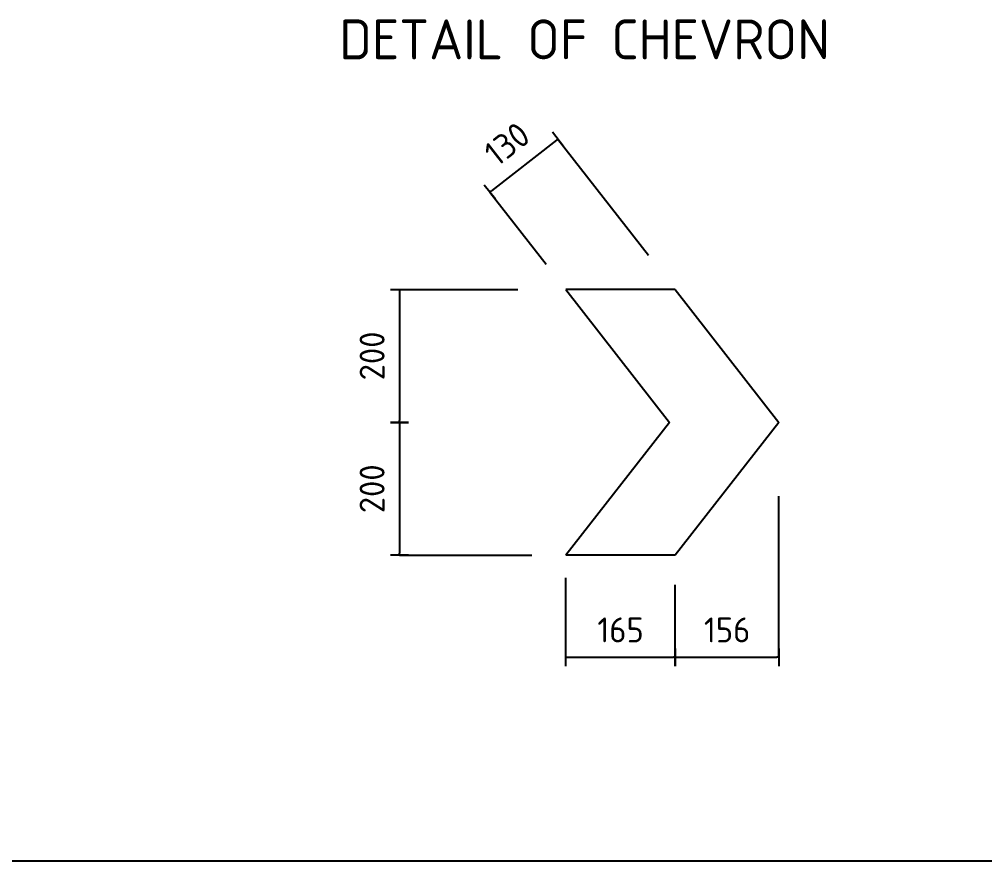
# Model space of a CAD drawing. Extents: x 0 to 420, y 0 to 297.
# Drawn here: x 226.3 to 323.1, y 4.5 to 88.9 of the extents above; entities that cross this region are included whole.
import ezdxf
from ezdxf.enums import TextEntityAlignment as Align

# ---------------------------------------------------------------- set-up
doc = ezdxf.new("R2010")
doc.units = 0
doc.header["$MEASUREMENT"] = 0
doc.layers.get('0').update_dxf_attribs({"linetype": 'CONTINUOUS'})
doc.layers.get('DEFPOINTS').update_dxf_attribs({"linetype": 'CONTINUOUS'})
for name, color, linetype in [('L35', 3, 'CONTINUOUS'), ('NOTES', 1, 'CONTINUOUS'), ('T25', 1, 'CONTINUOUS'), ('TBLK18', 4, 'CONTINUOUS'), ('TBLK25', 1, 'CONTINUOUS'), ('TBLK35', 3, 'CONTINUOUS'), ('TBLK50', 7, 'CONTINUOUS')]:
    doc.layers.add(name, color=color, linetype=linetype)
doc.styles.add('ISO', font='iso3098b.shx')
doc.dimstyles.new('SIGNSDIM-15', dxfattribs={"dimtxt": 2.5, "dimasz": 0.2, "dimexe": 1.5, "dimexo": 2, "dimgap": 1.5, "dimtad": 1, "dimdec": 0, "dimlfac": 15, "dimrnd": 1, "dimdsep": 46, "dimlunit": 6, "dimtxsty": 'ISO', "dimblk": 'SGNDIM', "dimcen": 0.09, "dimse1": 1, "dimse2": 1, "dimadec": 0, "dimazin": 0, "dimtfac": 1, "dimtdec": 0, "dimtix": 1, "dimtmove": 0, "dimatfit": 3, "dimldrblk": 'SGNDIM', "dimfxl": 1, "dimtolj": 1, "dimtzin": 0, "dimarcsym": 0})

# ---------------------------------------------------------------- blocks, each defined once
blk = doc.blocks.new('SGNDIM')
for p, q in [((0, 0), (-1, 0)), ((0, 4.5), (0, -4.5))]:
    blk.add_line(p, q)
blk = doc.blocks.new('*D12')
at = {"layer": 'DEFPOINTS', "color": 0}
for p in [(281.11, 61.816, 0), (264.428, 48.483), (291.51, 48.483, 0)]:
    blk.add_point(p, dxfattribs=at)
at = {"layer": 'T25', "color": 0, "lineweight": -2}
blk.add_line((264.428, 61.616), (264.428, 48.683), dxfattribs=at)
at = {"layer": 'T25', "color": 0, "lineweight": -2, "xscale": 0.2, "yscale": 0.2, "zscale": 0.2}
for p, rotation in [((264.428, 61.816), 90), ((264.428, 48.483), 270)]:
    blk.add_blockref('SGNDIM', p, dxfattribs=dict(at, rotation=rotation))
at = {"layer": 'T25', "color": 0, "insert": (261.678, 55.15), "char_height": 2.5, "attachment_point": 5, "rotation": 90, "style": 'ISO'}
blk.add_mtext('\\A1;200', dxfattribs=at)
blk = doc.blocks.new('*D13')
at = {"layer": 'DEFPOINTS', "color": 0}
for p in [(291.51, 48.483, 0), (264.428, 35.15, 0), (264.428, 35.15)]:
    blk.add_point(p, dxfattribs=at)
at = {"layer": 'T25', "color": 0, "lineweight": -2}
blk.add_line((264.428, 48.283), (264.428, 35.35), dxfattribs=at)
at = {"layer": 'T25', "color": 0, "lineweight": -2, "xscale": 0.2, "yscale": 0.2, "zscale": 0.2}
for p, rotation in [((264.428, 48.483), 90), ((264.428, 35.15), 270)]:
    blk.add_blockref('SGNDIM', p, dxfattribs=dict(at, rotation=rotation))
at = {"layer": 'T25', "color": 0, "insert": (261.678, 41.816), "char_height": 2.5, "attachment_point": 5, "rotation": 90, "style": 'ISO'}
blk.add_mtext('\\A1;200', dxfattribs=at)
blk = doc.blocks.new('*D14')
at = {"layer": 'DEFPOINTS', "color": 0}
for p in [(292.101, 24.907), (281.11, 17.207, 0), (292.101, 17.207, 0)]:
    blk.add_point(p, dxfattribs=at)
at = {"layer": 'T25', "color": 0, "lineweight": -2}
blk.add_line((281.31, 24.907), (291.901, 24.907), dxfattribs=at)
at = {"layer": 'T25', "color": 0, "lineweight": -2, "xscale": 0.2, "yscale": 0.2, "zscale": 0.2, "rotation": 180}
blk.add_blockref('SGNDIM', (281.11, 24.907), dxfattribs=at)
at = {"layer": 'T25', "color": 0, "lineweight": -2, "xscale": 0.2, "yscale": 0.2, "zscale": 0.2}
blk.add_blockref('SGNDIM', (292.101, 24.907), dxfattribs=at)
at = {"layer": 'T25', "color": 0, "insert": (286.606, 27.657), "char_height": 2.5, "attachment_point": 5, "style": 'ISO'}
blk.add_mtext('\\A1;165', dxfattribs=at)
blk = doc.blocks.new('*D15')
at = {"layer": 'DEFPOINTS', "color": 0}
for p in [(302.501, 48.483, 0), (302.501, 24.907), (292.101, 17.207, 0)]:
    blk.add_point(p, dxfattribs=at)
at = {"layer": 'T25', "color": 0, "lineweight": -2}
blk.add_line((292.301, 24.907), (302.301, 24.907), dxfattribs=at)
at = {"layer": 'T25', "color": 0, "lineweight": -2, "xscale": 0.2, "yscale": 0.2, "zscale": 0.2, "rotation": 180}
blk.add_blockref('SGNDIM', (292.101, 24.907), dxfattribs=at)
at = {"layer": 'T25', "color": 0, "lineweight": -2, "xscale": 0.2, "yscale": 0.2, "zscale": 0.2}
blk.add_blockref('SGNDIM', (302.501, 24.907), dxfattribs=at)
at = {"layer": 'T25', "color": 0, "insert": (297.301, 27.657), "char_height": 2.5, "attachment_point": 5, "style": 'ISO'}
blk.add_mtext('\\A1;156', dxfattribs=at)
blk = doc.blocks.new('*D16')
at = {"layer": 'DEFPOINTS', "color": 0}
for p in [(273.491, 71.584), (292.101, 61.816, 0), (285.268, 56.486, 0)]:
    blk.add_point(p, dxfattribs=at)
at = {"layer": 'T25', "color": 0, "lineweight": -2}
blk.add_line((280.167, 76.792), (273.649, 71.707), dxfattribs=at)
at = {"layer": 'T25', "color": 0, "lineweight": -2, "xscale": 0.2, "yscale": 0.2, "zscale": 0.2}
for p, rotation in [((280.325, 76.915), 37.95423087513242), ((273.491, 71.584), 217.9542308751324)]:
    blk.add_blockref('SGNDIM', p, dxfattribs=dict(at, rotation=rotation))
at = {"layer": 'T25', "color": 0, "insert": (275.216, 76.418), "char_height": 2.5, "attachment_point": 5, "rotation": 37.95423, "style": 'ISO'}
blk.add_mtext('\\A1;130', dxfattribs=at)
blk = doc.blocks.new('A3BBLK')
at = {"layer": 'TBLK50'}
blk.add_line((13, 4.5), (415.5, 4.5), dxfattribs=at)
blk = doc.blocks.new('TBLK')
blk.add_blockref('A3BBLK', (0, 0))
at = {"layer": 'TBLK18', "style": 'ISO'}
blk.add_attdef('MR_DIRECTORATE', text='', height=1.5, dxfattribs=at).set_placement((381.5, 67.119), align=Align.CENTER)
for tag, p in [('STREET_NAME', (355.514, 61.1)), ('SUBURB_POSTCODE', (388.488, 61.1)), ('TELEPHONE_NO.', (368.306, 58.836)), ('FAX_NO.', (393.555, 58.836))]:
    blk.add_attdef(tag, p, '', height=1.5, dxfattribs=at)
at = {"layer": 'TBLK25', "style": 'ISO'}
for tag, height, p in [('MR_BRANCH', 2, (381.5, 64.199)), ('ROAD_SECTION', 1.75, (384.5, 29.162)), ('SLK', 1.75, (384.5, 26.108)), ('CHAINAGE', 1.75, (384.5, 19.205)), ('DRG_TYPE_03', 1.75, (360.514, 11.498)), ('DRG_TYPE_02', 1.75, (360.514, 8.361)), ('DRG_TYPE_01', 1.75, (360.3, 5.421))]:
    blk.add_attdef(tag, text='', height=height, dxfattribs=at).set_placement(p, align=Align.CENTER)
for tag, p, height in [('FILE_NUMBER', (371.773, 53.237), 2.5), ('DESIGNED_/_DRAWN', (371.773, 48.487), 2), ('VERIFIED', (371.773, 43.487), 2), ('APPROVED', (371.773, 38.487), 2), ('LOCAL_AUTHORITY', (370.48, 16.733), 1.25)]:
    blk.add_attdef(tag, p, '', height=height, dxfattribs=at)
at = {"layer": 'TBLK35', "style": 'ISO', "width": 0.9}
for tag, p in [('ROAD_PROJECT&NUMBER', (384.5, 32.231)), ('DRAWING_DESCRIPTION', (384.5, 22.288))]:
    blk.add_attdef(tag, text='', height=2.5, dxfattribs=at).set_placement(p, align=Align.CENTER)
at = {"layer": 'TBLK50', "style": 'ISO'}
blk.add_attdef('DRG_NUMBER', (370.5, 6.021), '', height=5, dxfattribs=at)

msp = doc.modelspace()

# ---------------------------------------------------------------- linework, layer by layer
at = {"layer": 'L35'}
for p, q in [((281.11, 61.816, 0), (291.51, 48.483, 0)), ((292.101, 61.816, 0), (281.11, 61.816, 0)), ((292.101, 61.816, 0), (302.501, 48.483, 0)), ((291.51, 48.483, 0), (281.11, 35.15, 0)), ((302.501, 48.483, 0), (292.101, 35.15, 0)), ((292.101, 35.15, 0), (281.11, 35.15, 0))]:
    msp.add_line(p, q, dxfattribs=at)
at = {"layer": 'T25'}
for p, q in [((280.325, 76.915), (289.418, 65.257, 0)), ((273.491, 71.584), (279.138, 64.345, 0)), ((264.428, 61.816), (276.288, 61.816)), ((302.501, 24.907), (302.501, 41.077)), ((264.428, 35.15), (277.694, 35.15)), ((281.11, 24.907), (281.11, 32.879)), ((292.101, 24.907), (292.101, 32.177))]:
    msp.add_line(p, q, dxfattribs=at)

# ---------------------------------------------------------------- block references
msp.add_blockref('TBLK', (0, 0))

# ---------------------------------------------------------------- texts
at = {"layer": 'NOTES', "color": 3, "style": 'ISO'}
msp.add_text('DETAIL OF CHEVRON', height=4, dxfattribs=at).set_placement((258.368, 84.913))

# ---------------------------------------------------------------- dimensions: what is measured, and where the dimension line sits
at = {"layer": 'T25'}
dim = msp.add_aligned_dim(p1=(292.101, 61.816, 0), p2=(285.268, 56.486, 0), distance=-19.148, dimstyle='SIGNSDIM-15', dxfattribs=at)
dim.commit()
dim.dimension.update_dxf_attribs({"geometry": '*D16', "text_midpoint": (275.216, 76.418)})
for base, p1, p2, picture, middle in [((264.428, 48.483), (281.11, 61.816, 0), (291.51, 48.483, 0), '*D12', (261.678, 55.15)), ((264.428, 35.15), (291.51, 48.483, 0), (264.428, 35.15, 0), '*D13', (261.678, 41.816))]:
    dim = msp.add_linear_dim(base=base, p1=p1, p2=p2, angle=90, dimstyle='SIGNSDIM-15', dxfattribs=at)
    dim.commit()
    dim.dimension.update_dxf_attribs({"geometry": picture, "text_midpoint": middle})
for base, p1, p2, picture, middle in [((302.501, 24.907), (292.101, 17.207, 0), (302.501, 48.483, 0), '*D15', (297.301, 27.657)), ((292.101, 24.907), (281.11, 17.207, 0), (292.101, 17.207, 0), '*D14', (286.606, 27.657))]:
    dim = msp.add_linear_dim(base=base, p1=p1, p2=p2, dimstyle='SIGNSDIM-15', dxfattribs=at)
    dim.commit()
    dim.dimension.update_dxf_attribs({"geometry": picture, "text_midpoint": middle})

doc.saveas('drawing.dxf')
